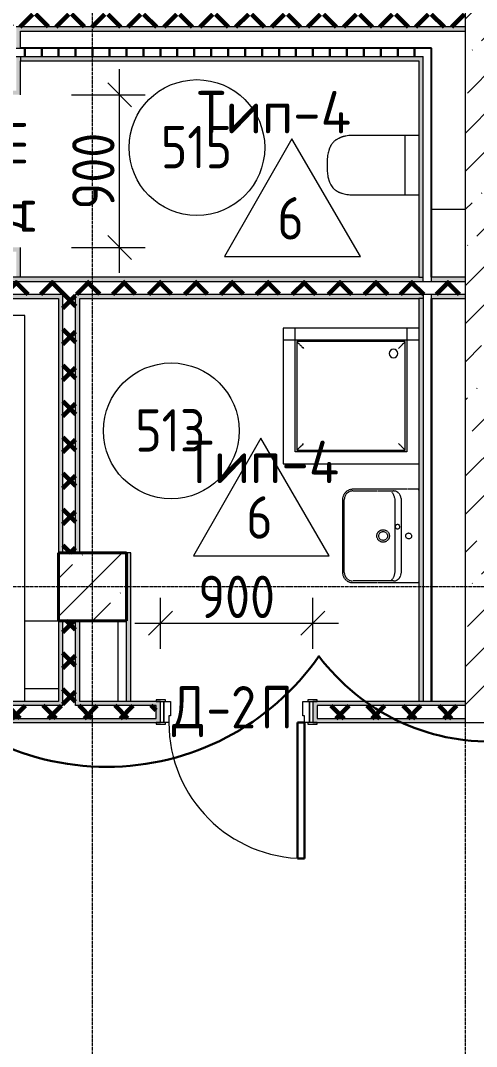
# Model space of a CAD drawing. Header units: millimetres. Extents: x -60946 to 138510, y -262288 to 24501.
# Drawn here: x 39384 to 42074, y -249617 to -243571 of the extents above; entities that cross this region are included whole.
import ezdxf

# ---------------------------------------------------------------- set-up
doc = ezdxf.new("R2010")
doc.units = ezdxf.units.MM
doc.linetypes.add('ADSK_Линия сетки', pattern=[25, 20, -2.5, 0, -2.5])
doc.linetypes.add('ADSK_Невидимые', pattern=[5, 3, -2])
for name, color, linetype, lineweight in [('2)Тип-2', 3, 'Continuous', 60), ('Двери', 7, 'Continuous', 9), ('Марки дверей', 7, 'Continuous', 20), ('Марки помещений', 7, 'Continuous', 20), ('Несущие колонны', 7, 'Continuous', 18), ('Обобщенные модели', 7, 'ADSK_Невидимые', 18), ('Оси', 7, 'Continuous', 9), ('Перекрытие', 7, 'Continuous', 18), ('Размеры', 7, 'Continuous', 9), ('Сантехника', 7, 'Continuous', 18), ('Стены наружные', 7, 'Continuous', 18), ('Стены несущие', 7, 'Continuous', 30), ('Стены отделка', 7, 'Continuous', 30), ('Стены штриховка', 7, 'Continuous', 9)]:
    doc.layers.add(name, color=color, linetype=linetype, lineweight=lineweight)
doc.layers.add('2)Тип-4', color=7, linetype='Continuous', lineweight=30, true_color=0x0080c0)
doc.styles.add('GOST Common_2', font='', dxfattribs={"width": 0.9, "height": 250})
doc.styles.add('GOST Common_4', font='', dxfattribs={"height": 250})
doc.styles.get('GOST Common_2').set_extended_font_data('GOST Common')
doc.styles.get('GOST Common_4').set_extended_font_data('GOST Common')
doc.dimstyles.new('ADSK_Основной_2_5_мм', dxfattribs={"dimscale": 304.8, "dimtxt": 251.428749, "dimasz": 0.463911, "dimexe": 0.492126, "dimexo": 0.984252, "dimgap": 0.098425, "dimtad": 1, "dimrnd": 0.01, "dimdsep": 46, "dimtxsty": 'GOST Common_2', "dimblk1": 'OBLIQUE', "dimblk2": 'OBLIQUE', "dimsah": 1, "dimcen": 0.09, "dimdle": 0.492126, "dimazin": 2, "dimtfac": 1, "dimtdec": 4, "dimtix": 1, "dimtmove": 0, "dimatfit": 3, "dimfxl": 1, "dimtvp": 1, "dimtolj": 1, "dimtzin": 0, "dimlwd": 20, "dimlwe": 20, "dimarcsym": 2})
pattern_1 = [(45, (9.36, -250313.7), (-106.066, 106.066), []), (135, (9.36, -250313.7), (-106.066, -106.066), [])]
pattern_2 = [(90, (9.36, -250313.7), (-100, 6e-15), [])]

# ---------------------------------------------------------------- blocks, each defined once
blk = doc.blocks.new('ADSK_КолоннаЖБ_Прямоугольная - 400x400 мм-1807143-Маркировочный 5-й')
at = {"layer": 'Несущие колонны', "lineweight": 40}
for p, q in [((-200, 200), (200, 200)), ((-200, -200), (-200, 200)), ((200, 200), (200, -200)), ((200, -200), (-200, -200))]:
    blk.add_line(p, q, dxfattribs=at)
blk = doc.blocks.new('Дверь однопольная медицин облиц CPL - Д-2П 900х2200 Дверной блок однопольный глухой_ правое открывание-2653095-Маркировочный 5-й')
at = {"layer": 'Двери', "lineweight": 30}
for p, q in [((-400, 862.5), (-360, 862.5)), ((-400, 62.5), (-400, 862.5)), ((-360, 862.5), (-360, 62.5)), ((-360, 62.5), (-400, 62.5))]:
    blk.add_line(p, q, dxfattribs=at)
at = {"layer": 'Двери'}
for p, q in [((-475, 72.5), (-475, 62.5)), ((-420, 72.5), (-475, 72.5)), ((-475, 62.5), (-450, 62.5)), ((-450, 62.5), (-430, 62.5)), ((-450, -62.5), (-450, 62.5)), ((-430, 62.5), (-400, 62.5)), ((-430, -62.5), (-430, 62.5)), ((-430, 62.5), (-430, -62.5)), ((-420, 62.5), (-420, 72.5)), ((-400, 62.5), (-400, 22.5)), ((400, 62.5), (430, 62.5)), ((400, 22.5), (400, 62.5)), ((475, 72.5), (420, 72.5)), ((420, 72.5), (420, 62.5)), ((430, 62.5), (430, -62.5)), ((430, 62.5), (450, 62.5)), ((430, -62.5), (430, 62.5)), ((450, 62.5), (450, -62.5)), ((450, 62.5), (475, 62.5)), ((475, 62.5), (475, 72.5)), ((-400, 22.5), (-390, 22.5)), ((-390, 22.5), (-390, -62.5)), ((390, 22.5), (400, 22.5)), ((390, -62.5), (390, 22.5)), ((-450, -62.5), (-475, -62.5)), ((-475, -62.5), (-475, -72.5)), ((-475, -72.5), (-420, -72.5)), ((-430, -62.5), (-450, -62.5)), ((-390, -62.5), (-430, -62.5)), ((-420, -72.5), (-420, -62.5)), ((430, -62.5), (390, -62.5)), ((420, -62.5), (420, -72.5)), ((420, -72.5), (475, -72.5)), ((450, -62.5), (430, -62.5)), ((475, -62.5), (450, -62.5)), ((475, -72.5), (475, -62.5))]:
    blk.add_line(p, q, dxfattribs=at)
blk.add_arc((-400, 62.5), 800, 0, 90, dxfattribs=at)
blk = doc.blocks.new('Унитаз с инсталляцией безободковый - 34647L000 White-523052-Маркировочный 5-й')
at = {"layer": 'Сантехника'}
for p, q in [((-56.5, 397.5), (-56.5, 37.5)), ((293.8, 37.5), (293.8, 395.2)), ((-56.4, 118), (293.8, 118))]:
    blk.add_line(p, q, dxfattribs=at)
for points, knots in [([(124.3, 578.3), (116.2, 578.5), (101.1, 578.7), (81.6, 578), (64.7, 576.4), (50.3, 574), (40, 571.6), (32.7, 569.5), (27.6, 567.9), (22.8, 566.1), (16.9, 563.8), (7.5, 559.6), (-3.8, 553.7), (-15, 545.5), (-23.1, 536.9), (-28.5, 529.6), (-31.7, 525), (-34, 521.3), (-36.4, 517.3), (-38.7, 513), (-41, 508.4), (-43.2, 503.3), (-45.3, 497.8), (-48, 489.9), (-51, 478.7), (-53.9, 462.9), (-56, 444.4), (-57, 423), (-56.8, 406.3), (-56.5, 397.5)], [0, 0, 0, 0, 0.041667, 0.083333, 0.125, 0.166667, 0.208333, 0.229167, 0.25, 0.270833, 0.291667, 0.333333, 0.416667, 0.5, 0.583333, 0.625, 0.645833, 0.666667, 0.6875, 0.708333, 0.729167, 0.75, 0.770833, 0.791667, 0.833333, 0.875, 0.916667, 0.958333, 1, 1, 1, 1]), ([(293.8, 395.2), (294.1, 404.3), (294.3, 421.4), (293.5, 442.6), (291.6, 460.3), (289.5, 472.4), (287.5, 480.8), (286.2, 485.5), (285, 489.1), (284.2, 491.6), (283.3, 494), (282.4, 496.3), (281.5, 498.5), (280.6, 500.6), (279.7, 502.6), (278.8, 504.5), (277.9, 506.4), (276.8, 508.7), (274.7, 512.7), (271.9, 518), (268.7, 523.8), (265.2, 529.1), (261.5, 534.1), (257.3, 538.8), (252.3, 543.5), (246.6, 548.1), (240.9, 552.1), (235.7, 555.4), (231.5, 557.8), (226.9, 560.3), (222, 562.7), (216.6, 565), (209, 568), (198.2, 571.4), (183.3, 574.8), (166.2, 577.3), (146.8, 578.6), (132.1, 578.5), (124.3, 578.3)], [0, 0, 0, 0, 0.041667, 0.083333, 0.125, 0.166667, 0.1875, 0.208333, 0.21875, 0.229167, 0.239583, 0.25, 0.260417, 0.270833, 0.28125, 0.291667, 0.302083, 0.3125, 0.333333, 0.375, 0.416667, 0.458333, 0.5, 0.541667, 0.583333, 0.625, 0.666667, 0.6875, 0.708333, 0.729167, 0.75, 0.770833, 0.791667, 0.833333, 0.875, 0.916667, 0.958333, 1, 1, 1, 1])]:
    blk.add_open_spline(points, degree=3, knots=knots, dxfattribs=at)
blk = doc.blocks.new('раковина малая EMMA SQUARE- Gala -27000 - 2700001 White в СУ-V7-Маркировочный 5-й')
at = {"layer": 'Обобщенные модели'}
for p, q in [((340, 487.5), (-90, 487.5)), ((-150, 427.5), (-150, 42.5)), ((-140, 187.5), (-140, 427.5)), ((-90, 477.5), (340, 477.5)), ((390, 427.5), (390, 187.5)), ((400, 42.5), (400, 427.5)), ((345, 142.5), (-95, 142.5)), ((-80, 177.5), (330, 177.5))]:
    blk.add_line(p, q, dxfattribs=at)
for centre, radius in [((125, 248.4), 37), ((125, 248.4), 26), ((125, 97.5), 17.5)]:
    blk.add_circle(centre, radius, dxfattribs=at)
for centre, radius, start, end in [((-90, 427.5), 60, 90, 180), ((340, 427.5), 60, 360, 90), ((-90, 427.5), 50, 90, 180), ((340, 427.5), 50, 0, 90), ((-95, 187.5), 45, 180, 270), ((-80, 261.9), 84.4, 229.71663, 270), ((330, 261.9), 84.4, 270, 310.28337), ((345, 187.5), 45, 330, 360), ((345, 187.5), 45, 270, 329.99746), ((-145, 42.5), 5, 180, 270), ((395, 42.5), 5, 270, 360)]:
    blk.add_arc(centre, radius, start, end, dxfattribs=at)
blk.add_ellipse((179.6, 163.4), major_axis=(-15, 0), ratio=0.78541, dxfattribs=at)
blk = doc.blocks.new('ADSK_Душевой_поддон_ГОСТ 23695-2016 - ПДСм 800 _h_315_-776482-Маркировочный 5-й')
at = {"layer": 'Сантехника'}
for p, q in [((70, 800), (0, 800)), ((730, 800), (70, 800)), ((800, 800), (730, 800)), ((800, 730), (800, 800)), ((70, 70), (70, 730)), ((70, 730), (730, 730)), ((730, 730), (730, 70)), ((800, 0), (800, 730)), ((80, 720), (80, 80)), ((720, 720), (80, 720)), ((720, 80), (720, 720)), ((70, 70), (0, 70)), ((70, 0), (70, 70)), ((730, 70), (70, 70)), ((80, 80), (720, 80)), ((800, 70), (730, 70)), ((730, 70), (730, 0)), ((800, 0), (800, 70)), ((0, 0), (800, 0)), ((0, 0), (70, 0)), ((730, 0), (800, 0))]:
    blk.add_line(p, q, dxfattribs=at)
for start, end in [(90, 270), (270, 90)]:
    blk.add_arc((150, 150), 25, start, end, dxfattribs=at)
for points, knots in [([(80, 720), (80, 720), (80.7, 719.3), (82.9, 717.1), (85.3, 714.7), (87.7, 712.3), (89.9, 710.1), (92.3, 707.7), (95.6, 704.4), (99.2, 700.8), (102.3, 697.7), (105.5, 694.5), (111.3, 688.7), (116.4, 683.5), (120, 680)], [0, 0, 0, 0, 0.166667, 0.25, 0.333333, 0.416667, 0.458333, 0.5, 0.583333, 0.666667, 0.708333, 0.75, 0.833333, 1, 1, 1, 1]), ([(720, 720), (720, 720), (719.3, 719.3), (717.1, 717.1), (714.7, 714.7), (712.3, 712.3), (710.1, 710.1), (707.7, 707.7), (704.4, 704.4), (700.8, 700.8), (697.7, 697.7), (694.5, 694.5), (688.7, 688.7), (683.5, 683.6), (680, 680)], [0, 0, 0, 0, 0.166667, 0.25, 0.333333, 0.416667, 0.458333, 0.5, 0.583333, 0.666667, 0.708333, 0.75, 0.833333, 1, 1, 1, 1]), ([(120, 120), (116.5, 116.4), (111.3, 111.3), (104.6, 104.7), (100.7, 100.7), (97.8, 97.8), (94.9, 94.9), (92.3, 92.3), (89.9, 89.9), (87.7, 87.7), (85.3, 85.3), (82.9, 82.9), (80.7, 80.7), (80, 80), (80, 80)], [-1, -1, -1, -1, -0.833333, -0.75, -0.666667, -0.625, -0.583333, -0.5, -0.458333, -0.416667, -0.333333, -0.25, -0.166667, 0, 0, 0, 0]), ([(720, 80), (720, 80), (719.3, 80.7), (717.1, 82.9), (714.7, 85.3), (712.3, 87.7), (710.1, 89.9), (707.7, 92.3), (704.4, 95.6), (700.8, 99.2), (697.7, 102.3), (694.5, 105.5), (688.7, 111.3), (683.6, 116.5), (680, 120)], [0, 0, 0, 0, 0.166667, 0.25, 0.333333, 0.416667, 0.458333, 0.5, 0.583333, 0.666667, 0.708333, 0.75, 0.833333, 1, 1, 1, 1])]:
    blk.add_open_spline(points, degree=3, knots=knots, dxfattribs=at)
blk = doc.blocks.new('ADSK_Марка_Помещение_ОдноЗначение - Номер-159740-Маркировочный 5-й')
at = {"layer": 'Марки помещений'}
blk.add_circle((0, 0), 4, dxfattribs=at)
blk = doc.blocks.new('_Oblique')
at = {"color": 0, "linetype": 'ByBlock', "lineweight": -2}
blk.add_line((-0.5, -0.5), (0.5, 0.5), dxfattribs=at)
blk = doc.blocks.new('*D6871')
at = {"layer": 'Defpoints', "color": 0, "transparency": 16777216}
for p in [(41109.4, -247122.7), (40209.4, -247573.7), (41109.4, -247573.7)]:
    blk.add_point(p, dxfattribs=at)
at = {"layer": 'Размеры', "color": 0, "lineweight": 20, "transparency": 16777216}
for p, q in [((40209.4, -247273.7), (40209.4, -246972.7)), ((41109.4, -247273.7), (41109.4, -246972.7)), ((40059.4, -247122.7), (41259.4, -247122.7))]:
    blk.add_line(p, q, dxfattribs=at)
at = {"layer": 'Размеры', "color": 0, "lineweight": 20, "transparency": 16777216, "xscale": 141.4, "yscale": 141.4, "zscale": 141.4, "rotation": 180}
blk.add_blockref('_Oblique', (40209.4, -247122.7), dxfattribs=at)
at = {"layer": 'Размеры', "color": 0, "lineweight": 20, "transparency": 16777216, "xscale": 141.4, "yscale": 141.4, "zscale": 141.4}
blk.add_blockref('_Oblique', (41109.4, -247122.7), dxfattribs=at)
at = {"layer": 'Размеры', "color": 0, "lineweight": 9, "transparency": 16777216, "insert": (40659.4, -246967.7), "char_height": 250, "width": 567.632, "attachment_point": 5, "style": 'GOST Common_2'}
blk.add_mtext('\\A1;900', dxfattribs=at)
blk = doc.blocks.new('*D6872')
at = {"layer": 'Defpoints', "color": 0, "transparency": 16777216}
for p in [(39384.4, -244008.7), (39969.3, -244008.7), (39384.4, -244908.7)]:
    blk.add_point(p, dxfattribs=at)
at = {"layer": 'Размеры', "color": 0, "lineweight": 20, "transparency": 16777216}
for p, q in [((39969.3, -245058.7), (39969.3, -243858.7)), ((39684.4, -244008.7), (40119.3, -244008.7)), ((39684.4, -244908.7), (40119.3, -244908.7))]:
    blk.add_line(p, q, dxfattribs=at)
at = {"layer": 'Размеры', "color": 0, "lineweight": 20, "transparency": 16777216, "xscale": 141.4, "yscale": 141.4, "zscale": 141.4}
for p, rotation in [((39969.3, -244008.7), 90), ((39969.3, -244908.7), 270)]:
    blk.add_blockref('_Oblique', p, dxfattribs=dict(at, rotation=rotation))
at = {"layer": 'Размеры', "color": 0, "lineweight": 9, "transparency": 16777216, "insert": (39814.3, -244458.7), "char_height": 250, "width": 567.632, "attachment_point": 5, "rotation": 90, "style": 'GOST Common_2'}
blk.add_mtext('\\A1;900', dxfattribs=at)
blk = doc.blocks.new('ADSK_Марка_Помещение_ТипПола_ГОСТ21-501-2011 - Отделка пола-1456712-Маркировочный 5-й')
at = {"layer": 'Марки помещений'}
for p, q in [((0, 6.934), (-3.965, 0)), ((4.041, 0), (0, 6.934)), ((-3.965, 0), (4.041, 0))]:
    blk.add_line(p, q, dxfattribs=at)

msp = doc.modelspace()

# ---------------------------------------------------------------- hatches: boundary and pattern name
at = {"layer": '2)Тип-2'}
h = msp.add_hatch(dxfattribs=at)
h.set_pattern_fill('FP_4', color=256, style=0, pattern_type=2)
h.set_pattern_definition(pattern_1)
h.paths.add_polyline_path([(41967.8461, -243608.7359), (42009.3615, -243608.7359), (42009.3615, -243533.7359), (37034.3615, -243533.7359), (37034.3615, -243608.7359), (41245.8893, -243608.7359)])
h = msp.add_hatch(color=256, dxfattribs=at)
h.paths.add_polyline_path([(41967.8461, -243633.7359), (42009.3615, -243633.7359), (42009.3615, -243608.7359), (39359.3615, -243608.7359), (39359.3615, -243633.7359), (41245.8893, -243633.7359)])
h.paths.add_polyline_path([(38284.3615, -243633.7359), (38309.3615, -243633.7359), (38309.3615, -243608.7359), (37059.3615, -243608.7359), (37059.3615, -243633.7359), (37636.1054, -243633.7359)])
h.paths.add_polyline_path([(38359.3615, -243633.7359), (39284.3615, -243633.7359), (39284.3615, -243608.7359), (38359.3615, -243608.7359)])
h = msp.add_hatch(color=256, dxfattribs=at)
h.paths.add_polyline_path([(39359.3615, -245083.7359), (39384.3615, -245083.7359), (39384.3615, -244908.7359), (39259.3615, -244908.7359), (39259.3615, -244933.7359), (39359.3615, -244933.7359), (39359.3615, -245058.7359)])
h.paths.add_polyline_path([(39259.3615, -244008.7359), (39384.3615, -244008.7359), (39384.3615, -243783.7359), (39359.3615, -243783.7359), (39359.3615, -243983.7359), (39259.3615, -243983.7359)])
h.paths.add_polyline_path([(39384.3615, -243733.7359), (39384.3615, -243633.7359), (39359.3615, -243633.7359), (39359.3615, -243733.7359)])
h = msp.add_hatch(color=256, dxfattribs=at)
h.paths.add_polyline_path([(41967.8461, -245108.7359), (42009.3615, -245108.7359), (42009.3615, -245083.7359), (41809.3615, -245083.7359), (41809.3615, -245108.7359)])
h.paths.add_polyline_path([(37636.1054, -245108.7359), (41759.3615, -245108.7359), (41759.3615, -245083.7359), (37059.3615, -245083.7359), (37059.3615, -245108.7359)])
h = msp.add_hatch(dxfattribs=at)
h.set_pattern_fill('FP_4', color=256, style=0, pattern_type=2)
h.set_pattern_definition(pattern_1)
h.paths.add_polyline_path([(39801.9758, -245183.7359), (42009.3615, -245183.7359), (42009.3615, -245108.7359), (37034.3615, -245108.7359), (37034.3615, -245183.7359), (39709.3615, -245183.7359)])
h = msp.add_hatch(color=256, dxfattribs=at)
h.paths.add_polyline_path([(37059.3615, -245208.7359), (39634.3615, -245208.7359), (39634.3615, -245183.7359), (37059.3615, -245183.7359)])
h.paths.add_polyline_path([(42009.3615, -245208.7359), (42009.3615, -245183.7359), (41809.3615, -245183.7359), (41809.3615, -245208.7359), (41967.8461, -245208.7359)])
h.paths.add_polyline_path([(41734.3615, -245208.7359), (41759.3615, -245208.7359), (41759.3615, -245183.7359), (39709.3615, -245183.7359), (39709.3615, -245208.7359), (41245.8893, -245208.7359)])
h = msp.add_hatch(color=256, dxfattribs=at)
h.paths.add_polyline_path([(39634.3615, -247583.7359), (39634.3615, -247108.7359), (39609.3615, -247108.7359), (39609.3615, -247583.7359)])
h.paths.add_polyline_path([(39609.3615, -246708.7359), (39634.3615, -246708.7359), (39634.3615, -245208.7359), (39609.3615, -245208.7359), (39609.3615, -245947.2003)])
h = msp.add_hatch(dxfattribs=at)
h.set_pattern_fill('FP_4', color=256, style=0, pattern_type=2)
h.set_pattern_definition(pattern_1)
h.paths.add_polyline_path([(39709.3615, -247608.7359), (39709.3615, -247108.7359), (39634.3615, -247108.7359), (39634.3615, -247608.7359)])
h.paths.add_polyline_path([(39709.3615, -246708.7359), (39709.3615, -245183.7359), (39634.3615, -245183.7359), (39634.3615, -246708.7359)])
h = msp.add_hatch(color=256, dxfattribs=at)
h.paths.add_polyline_path([(39709.3615, -247583.7359), (39734.3615, -247583.7359), (39734.3615, -247108.7359), (39709.3615, -247108.7359), (39709.3615, -247220.452)])
h.paths.add_polyline_path([(39709.3615, -246708.7359), (39734.3615, -246708.7359), (39734.3615, -245208.7359), (39709.3615, -245208.7359), (39709.3615, -245947.2003)])
h = msp.add_hatch(color=256, dxfattribs=at)
h.paths.add_polyline_path([(40184.3615, -247708.7359), (40209.3615, -247708.7359), (40209.3615, -247583.7359), (39709.3615, -247583.7359), (39709.3615, -247608.7359), (40184.3615, -247608.7359), (40184.3615, -247683.7359)])
h.paths.add_polyline_path([(41109.3615, -247708.7359), (41134.3615, -247708.7359), (41134.3615, -247608.7359), (42009.3615, -247608.7359), (42009.3615, -247583.7359), (41109.3615, -247583.7359)])
h.paths.add_polyline_path([(38358.0622, -247608.7359), (39634.3615, -247608.7359), (39634.3615, -247583.7359), (37059.3615, -247583.7359), (37059.3615, -247608.7359)])
h = msp.add_hatch(dxfattribs=at)
h.set_pattern_fill('FP_4', color=256, style=0, pattern_type=2)
h.set_pattern_definition(pattern_1)
h.paths.add_polyline_path([(42009.3615, -247683.7359), (42009.3615, -247608.7359), (41134.3615, -247608.7359), (41134.3615, -247683.7359), (41245.8893, -247683.7359)])
h.paths.add_polyline_path([(40184.3615, -247683.7359), (40184.3615, -247608.7359), (37034.3615, -247608.7359), (37034.3615, -247683.7359), (39801.9758, -247683.7359)])
h = msp.add_hatch(color=256, dxfattribs=at)
h.paths.add_polyline_path([(41245.8893, -247708.7359), (42009.3615, -247708.7359), (42009.3615, -247683.7359), (41134.3615, -247683.7359), (41134.3615, -247708.7359)])
h.paths.add_polyline_path([(39801.9758, -247708.7359), (40184.3615, -247708.7359), (40184.3615, -247683.7359), (37059.3615, -247683.7359), (37059.3615, -247708.7359), (38358.0622, -247708.7359)])
at = {"layer": '2)Тип-4', "true_color": 0x0080c0, "transparency": 33554687}
h = msp.add_hatch(dxfattribs=at)
h.set_pattern_fill('FP_5', color=142, style=0, pattern_type=2)
h.set_pattern_definition(pattern_2)
h.paths.add_polyline_path([(41759.3615, -243783.7359), (41759.3615, -243733.7359), (39359.3615, -243733.7359), (39359.3615, -243783.7359), (41734.3615, -243783.7359)])
for points in [[(41734.3615, -243808.7359), (41734.3615, -243783.7359), (39384.3615, -243783.7359), (39384.3615, -243808.7359), (41245.8893, -243808.7359)], [(41759.3615, -245083.7359), (41759.3615, -243783.7359), (41734.3615, -243783.7359), (41734.3615, -245083.7359)], [(41759.3615, -247583.7359), (41759.3615, -245208.7359), (41734.3615, -245208.7359), (41734.3615, -247583.7359)], [(40009.3615, -247583.7359), (40034.3615, -247583.7359), (40034.3615, -246708.7359), (40009.3615, -246708.7359), (40009.3615, -247220.452)]]:
    msp.add_hatch(color=142, dxfattribs=at).paths.add_polyline_path(points)
h = msp.add_hatch(dxfattribs=at)
h.set_pattern_fill('FP_5', color=142, style=0, pattern_type=2)
h.set_pattern_definition(pattern_2)
h.paths.add_polyline_path([(37034.3615, -245358.7359), (39409.3615, -245358.7359), (39409.3615, -245308.7359), (37034.3615, -245308.7359), (37034.3615, -245310.5744)])
at = {"layer": 'Несущие колонны', "lineweight": 9}
h = msp.add_hatch(dxfattribs=at)
h.set_pattern_fill('FP_1', color=256, style=0, pattern_type=2)
h.set_pattern_definition([(45, (9.36, -250313.7), (-224.5064, 224.5064), []), (45, (233.87, -250313.7), (-224.5064, 224.5064), [396.875, -79.375, 3.353, -76.022])])
h.paths.add_polyline_path([(40009.3615, -247108.7359), (40009.3615, -246708.7359), (39609.3615, -246708.7359), (39609.3615, -247108.7359), (39959.3615, -247108.7359)])
at = {"layer": 'Стены наружные', "lineweight": 9}
h = msp.add_hatch(dxfattribs=at)
h.set_pattern_fill('FP_2', color=256, style=0, pattern_type=2)
h.set_pattern_definition([(45, (9.36, -250313.7), (84.18955, 308.69595), [396.875, -79.375, 3.353, -76.022])])
h.paths.add_polyline_path([(42009.3615, -247708.7359), (42209.3615, -247708.7359), (42209.3615, -244562.7272), (42189.3615, -244562.7272), (42189.3615, -243381.782), (42209.3615, -243377.1189), (42209.3615, -239108.7359), (42009.3615, -239108.7359), (42009.3615, -247683.7359)])

# ---------------------------------------------------------------- linework, layer by layer
at = {"layer": '2)Тип-4', "lineweight": 25}
for p, q in [((41809.3615, -243733.7359), (39384.3615, -243733.7359)), ((41809.3615, -245083.7359), (41809.3615, -243733.7359))]:
    msp.add_line(p, q, dxfattribs=at)
at = {"layer": '2)Тип-4'}
msp.add_line((41809.3615, -247583.7359), (41809.3615, -245208.7359), dxfattribs=at)
at = {"layer": '2)Тип-4', "color": 5}
msp.add_lwpolyline([(36552.0483, -247317.346, -0.52056705), (36552.0483, -244782.2598, -0.52056705), (36552.0483, -243217.1748, -0.52056705), (36552.0483, -241756.6908, -0.52056705), (38071.6223, -241306.3471, -0.52056705), (40743.0456, -241306.3471, -0.52056705), (43117.6303, -241306.3471, -0.52056705), (43211.0209, -242714.1555, -0.52056705), (43211.0209, -244539.7916, -0.52056705), (43211.0209, -247247.2129, -0.52056705), (41145.1904, -247317.346, -0.52056705), (38639.2337, -247317.346, -0.52056705)], format="xyb", close=True, dxfattribs=at)
at = {"layer": 'Несущие колонны', "lineweight": 9}
for p, q in [((39634.3615, -246708.7359), (39609.3615, -246708.7359)), ((39609.3615, -246708.7359), (39609.3615, -247108.7359)), ((39709.3615, -246708.7359), (39634.3615, -246708.7359)), ((39734.3615, -246708.7359), (39709.3615, -246708.7359)), ((40009.3615, -246708.7359), (39734.3615, -246708.7359)), ((40009.3615, -247108.7359), (40009.3615, -246708.7359)), ((39609.3615, -247108.7359), (39634.3615, -247108.7359)), ((39634.3615, -247108.7359), (39709.3615, -247108.7359)), ((39709.3615, -247108.7359), (39734.3615, -247108.7359)), ((39734.3615, -247108.7359), (39959.3615, -247108.7359)), ((39959.3615, -247108.7359), (40009.3615, -247108.7359))]:
    msp.add_line(p, q, dxfattribs=at)
at = {"layer": 'Оси', "color": 253, "linetype": 'ADSK_Линия сетки', "lineweight": 5, "true_color": 0xaaaaaa}
for p, q in [((39809.3615, -261287.5872), (39809.3615, -240286.2598)), ((42009.3615, -261287.5872), (42009.3615, -240286.2598)), ((62528.5982, -246908.7359), (-25230.7352, -246908.7359))]:
    msp.add_line(p, q, dxfattribs=at)
at = {"layer": 'Перекрытие'}
for p, q in [((41809.3615, -244683.7359), (42009.3615, -244683.7359)), ((39409.3615, -247108.7359), (39609.3615, -247108.7359)), ((39609.3615, -247508.7359), (39409.3615, -247508.7359))]:
    msp.add_line(p, q, dxfattribs=at)
at = {"layer": 'Стены несущие', "lineweight": 9}
for p, q in [((39384.3615, -243633.7359), (42009.3615, -243633.7359)), ((39384.3615, -243733.7359), (39384.3615, -243633.7359)), ((42009.3615, -245083.7359), (42009.3615, -243633.7359)), ((39384.3615, -244008.7359), (39384.3615, -243808.7359)), ((39384.3615, -245083.7359), (39384.3615, -244908.7359)), ((41734.3615, -245083.7359), (37059.3615, -245083.7359)), ((42009.3615, -245083.7359), (41809.3615, -245083.7359)), ((37059.3615, -245208.7359), (39609.3615, -245208.7359)), ((39609.3615, -245208.7359), (39609.3615, -246708.7359)), ((39734.3615, -245208.7359), (41734.3615, -245208.7359)), ((39734.3615, -246708.7359), (39734.3615, -245208.7359)), ((41809.3615, -245208.7359), (42009.3615, -245208.7359)), ((42009.3615, -247583.7359), (42009.3615, -245208.7359)), ((39409.3615, -245308.7359), (37059.3615, -245308.7359)), ((39409.3615, -247583.7359), (39409.3615, -245308.7359)), ((39609.3615, -247108.7359), (39609.3615, -247583.7359)), ((39734.3615, -247583.7359), (39734.3615, -247108.7359)), ((39959.3615, -247108.7359), (39959.3615, -247583.7359)), ((39609.3615, -247583.7359), (37059.3615, -247583.7359)), ((40209.3615, -247583.7359), (39734.3615, -247583.7359)), ((42009.3615, -247583.7359), (41109.3615, -247583.7359)), ((36934.3615, -247708.7359), (40209.3615, -247708.7359)), ((41109.3615, -247708.7359), (43134.3615, -247708.7359))]:
    msp.add_line(p, q, dxfattribs=at)
at = {"layer": 'Стены отделка', "lineweight": 9}
for p, q in [((39384.3615, -243808.7359), (41734.3615, -243808.7359)), ((41734.3615, -243808.7359), (41734.3615, -245083.7359)), ((41734.3615, -245208.7359), (41734.3615, -247583.7359)), ((40034.3615, -246708.7359), (40009.3615, -246708.7359)), ((40034.3615, -247583.7359), (40034.3615, -246708.7359))]:
    msp.add_line(p, q, dxfattribs=at)
at = {"layer": 'Стены штриховка', "lineweight": 9}
for p, q in [((42009.3615, -243633.7359), (42009.3615, -243508.7359)), ((42009.3615, -243608.7359), (39359.3615, -243608.7359)), ((39359.3615, -243733.7359), (39384.3615, -243733.7359)), ((39359.3615, -243783.7359), (41759.3615, -243783.7359)), ((39384.3615, -243783.7359), (39384.3615, -243808.7359)), ((41759.3615, -245108.7359), (41759.3615, -243783.7359)), ((41734.3615, -245083.7359), (41759.3615, -245083.7359)), ((41809.3615, -245108.7359), (41809.3615, -245083.7359)), ((42009.3615, -245208.7359), (42009.3615, -245083.7359)), ((37034.3615, -245108.7359), (42009.3615, -245108.7359)), ((37034.3615, -245183.7359), (39634.3615, -245183.7359)), ((39634.3615, -246708.7359), (39634.3615, -245183.7359)), ((39709.3615, -245183.7359), (42009.3615, -245183.7359)), ((39709.3615, -246708.7359), (39709.3615, -245183.7359)), ((41759.3615, -245208.7359), (41734.3615, -245208.7359)), ((41759.3615, -245183.7359), (41759.3615, -247583.7359)), ((41809.3615, -245208.7359), (41809.3615, -245183.7359)), ((39609.3615, -246708.7359), (39734.3615, -246708.7359)), ((40009.3615, -247583.7359), (40009.3615, -246708.7359)), ((39734.3615, -247108.7359), (39609.3615, -247108.7359)), ((39634.3615, -247608.7359), (39634.3615, -247108.7359)), ((39709.3615, -247608.7359), (39709.3615, -247108.7359)), ((40009.3615, -247108.7359), (39959.3615, -247108.7359)), ((42009.3615, -247708.7359), (42009.3615, -247583.7359)), ((39634.3615, -247608.7359), (37034.3615, -247608.7359)), ((40184.3615, -247608.7359), (39709.3615, -247608.7359)), ((40184.3615, -247683.7359), (40184.3615, -247608.7359)), ((41134.3615, -247608.7359), (41134.3615, -247683.7359)), ((42009.3615, -247608.7359), (41134.3615, -247608.7359)), ((37034.3615, -247683.7359), (40184.3615, -247683.7359)), ((41134.3615, -247683.7359), (42009.3615, -247683.7359))]:
    msp.add_line(p, q, dxfattribs=at)

# ---------------------------------------------------------------- block references
at = {"layer": 'Двери', "rotation": 180}
msp.add_blockref('Дверь однопольная медицин облиц CPL - Д-2П 900х2200 Дверной блок однопольный глухой_ правое открывание-2653095-Маркировочный 5-й', (40659.3615, -247646.2359), dxfattribs=at)
at = {"layer": 'Марки помещений', "xscale": 99.99999999999993, "yscale": 99.99999999999993, "zscale": 99.99999999999993}
for name, p in [('ADSK_Марка_Помещение_ОдноЗначение - Номер-159740-Маркировочный 5-й', (40424.9203, -244319.7122)), ('ADSK_Марка_Помещение_ТипПола_ГОСТ21-501-2011 - Отделка пола-1456712-Маркировочный 5-й', (40985.2385, -244961.8899)), ('ADSK_Марка_Помещение_ОдноЗначение - Номер-159740-Маркировочный 5-й', (40273.6308, -245989.2843)), ('ADSK_Марка_Помещение_ТипПола_ГОСТ21-501-2011 - Отделка пола-1456712-Маркировочный 5-й', (40801.7055, -246724.9984))]:
    msp.add_blockref(name, p, dxfattribs=at)
at = {"layer": 'Несущие колонны', "lineweight": 40, "rotation": 89.9999999999999}
msp.add_blockref('ADSK_КолоннаЖБ_Прямоугольная - 400x400 мм-1807143-Маркировочный 5-й', (39809.3615, -246908.7359), dxfattribs=at)
at = {"layer": 'Сантехника'}
for name, p, rotation in [('Унитаз с инсталляцией безободковый - 34647L000 White-523052-Маркировочный 5-й', (41771.8615, -244542.0851), 89.99999999999993), ('ADSK_Душевой_поддон_ГОСТ 23695-2016 - ПДСм 800 _h_315_-776482-Маркировочный 5-й', (41734.3615, -245383.7359), 180), ('раковина малая EMMA SQUARE- Gala -27000 - 2700001 White в СУ-V7-Маркировочный 5-й', (41771.8615, -246733.715), 89.99999999999967)]:
    msp.add_blockref(name, p, dxfattribs=dict(at, rotation=rotation))

# ---------------------------------------------------------------- texts
at = {"layer": '2)Тип-4', "color": 116, "lineweight": 30, "true_color": 0x008040, "char_height": 250, "width": 673.4175, "attachment_point": 1, "style": 'GOST Common_4'}
for insert in [(40424.9203, -243986.3789), (40355.0552, -246047.5759)]:
    msp.add_mtext('Тип-4', dxfattribs=dict(at, insert=insert))
at = {"layer": 'Марки дверей', "lineweight": 5, "char_height": 250, "attachment_point": 1, "rotation": 90, "style": 'GOST Common_2'}
for s, insert, width in [('\\fGOST Common|b0|i0|c204|p34|;\\W.9;П', (39168.7348, -244339.6562), 216.455625), ('-1', (39168.7348, -244613.4999), 331.898625), ('\\fGOST Common|b0|i0|c204|p34|;\\W.9;Д', (39168.7348, -244815.9062), 245.316375)]:
    msp.add_mtext(s, dxfattribs=dict(at, insert=insert, width=width))
at = {"layer": 'Марки дверей', "lineweight": 5, "char_height": 250, "attachment_point": 1, "style": 'GOST Common_2'}
for s, insert, width in [('\\fGOST Common|b0|i0|c204|p34|;\\W.9;Д', (40278.3412, -247493.1092), 245.316375), ('-2', (40480.7475, -247493.1092), 389.620125), ('\\fGOST Common|b0|i0|c204|p34|;\\W.9;П', (40802.2162, -247493.1092), 216.455625)]:
    msp.add_mtext(s, dxfattribs=dict(at, insert=insert, width=width))
at = {"layer": 'Марки помещений', "lineweight": 9, "char_height": 250, "attachment_point": 1, "style": 'GOST Common_2'}
for s, insert, width in [('515', (40212.5131, -244191.9872), 526.708687), ('\\fGOST Common|b0|i0|c204|p34|;\\W.9;6', (40899.9061, -244611.8807), 194.810062), ('513', (40061.2236, -245861.5592), 526.708687), ('\\fGOST Common|b0|i0|c204|p34|;\\W.9;6', (40716.3732, -246374.9891), 194.810062)]:
    msp.add_mtext(s, dxfattribs=dict(at, insert=insert, width=width))

# ---------------------------------------------------------------- dimensions: what is measured, and where the dimension line sits
at = {"layer": 'Размеры', "lineweight": 9}
dim = msp.add_linear_dim(base=(39969.2817, -244008.7359), p1=(39384.3615, -244908.7359), p2=(39384.3615, -244008.7359), angle=90, dimstyle='ADSK_Основной_2_5_мм', override={"dimpost": '<>', "dimfxl": 900}, dxfattribs=at)
dim.commit()
dim.dimension.update_dxf_attribs({"geometry": '*D6872', "text_midpoint": (39814.2817, -244458.7359)})
dim = msp.add_linear_dim(base=(41109.3615, -247122.659), p1=(40209.3615, -247573.7359), p2=(41109.3615, -247573.7359), dimstyle='ADSK_Основной_2_5_мм', override={"dimpost": '<>', "dimfxl": 900}, dxfattribs=at)
dim.commit()
dim.dimension.update_dxf_attribs({"geometry": '*D6871', "text_midpoint": (40659.3615, -246967.659)})

doc.saveas('drawing.dxf')
